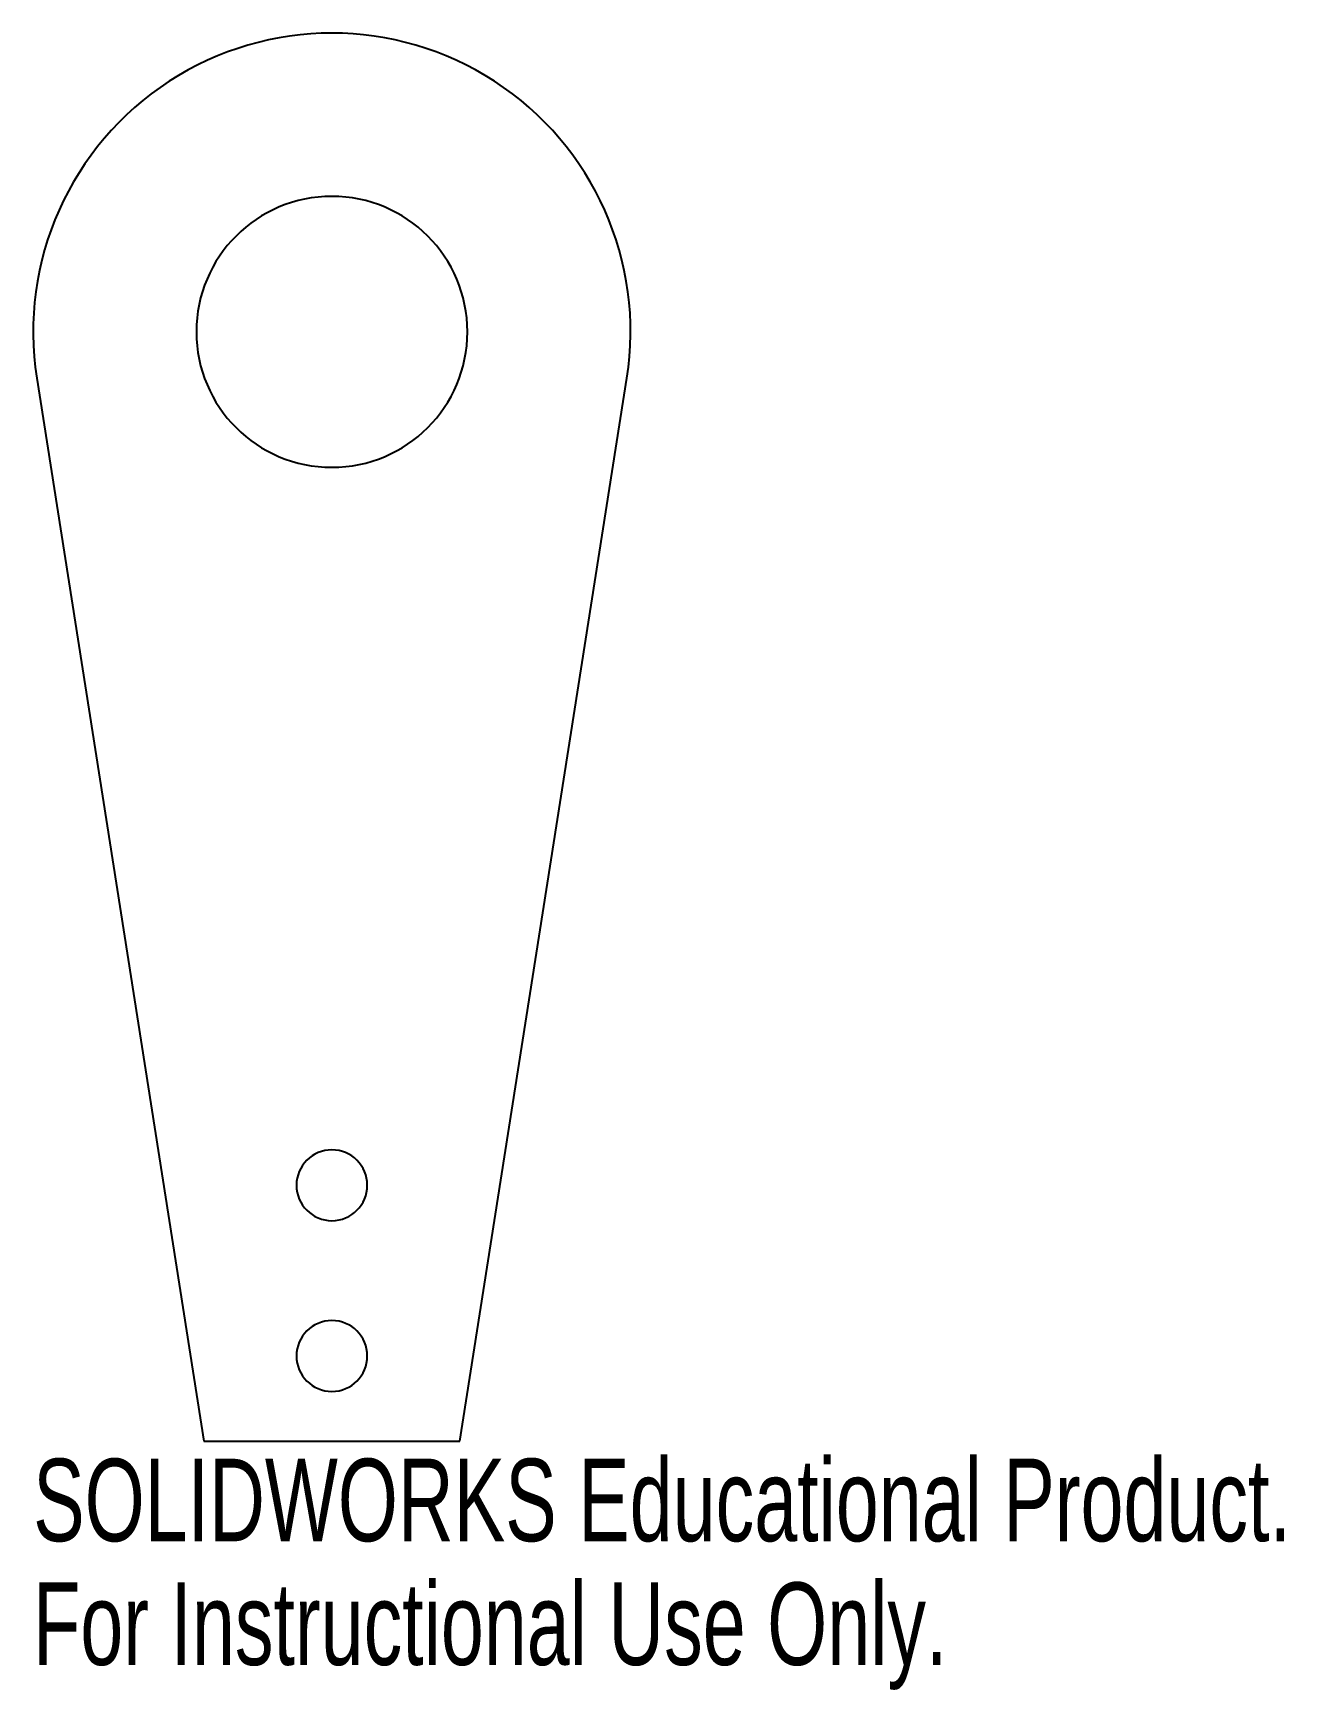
# Model space of a CAD drawing. Header units: millimetres. Extents: x -17.5 to 55.8, y -19.6 to 77.5.
import ezdxf

# ---------------------------------------------------------------- set-up
doc = ezdxf.new("R2010")
doc.units = ezdxf.units.MM
doc.styles.add('SLDTEXTSTYLE0', font='TXT', dxfattribs={"width": 0.7})

msp = doc.modelspace()

# ---------------------------------------------------------------- linework, layer by layer
at = {"color": 7, "linetype": 'Continuous', "lineweight": 25}
for p, q in [((-17.288, 57.283), (-7.5, -5)), ((7.5, -5), (17.288, 57.283)), ((-7.5, -5), (7.5, -5))]:
    msp.add_line(p, q, dxfattribs=at)
for centre, radius, start, end in [((0, 60), 17.5, 351.06899, 188.93101), ((0, 60), 7.938, 0, 180), ((0, 60), 7.938, 180, 0), ((0, 10), 2.075, 0, 180), ((0, 10), 2.075, 180, 0), ((0, 0), 2.075, 0, 180), ((0, 0), 2.075, 180, 0)]:
    msp.add_arc(centre, radius, start, end, dxfattribs=at)

# ---------------------------------------------------------------- texts
at = {"color": 7, "linetype": 'Continuous', "char_height": 4.83362, "attachment_point": 1, "style": 'SLDTEXTSTYLE0'}
for s, insert in [('SOLIDWORKS Educational Product.', (-17.5, -6.02)), ('For Instructional Use Only.', (-17.5, -13.27))]:
    msp.add_mtext(s, dxfattribs=dict(at, insert=insert))

doc.saveas('drawing.dxf')
